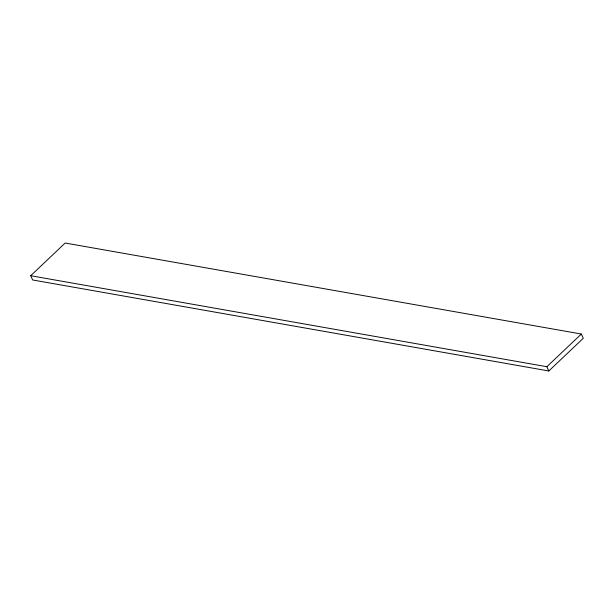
<?xml version="1.0" encoding="UTF-8"?>
<svg xmlns="http://www.w3.org/2000/svg" width="614" height="614" viewBox="0 0 614 614"><rect width="100%" height="100%" fill="white"/><g stroke="black" fill="none" stroke-linecap="round" stroke-linejoin="round"><path stroke-width="0.92" d="M30.7 275.724L65.176 243.029L581.335 334.024L583.3 338.276L548.824 370.971L32.665 279.976L30.7 275.724L546.859 366.719L581.335 334.024M546.859 366.719L548.824 370.971"/></g></svg>
